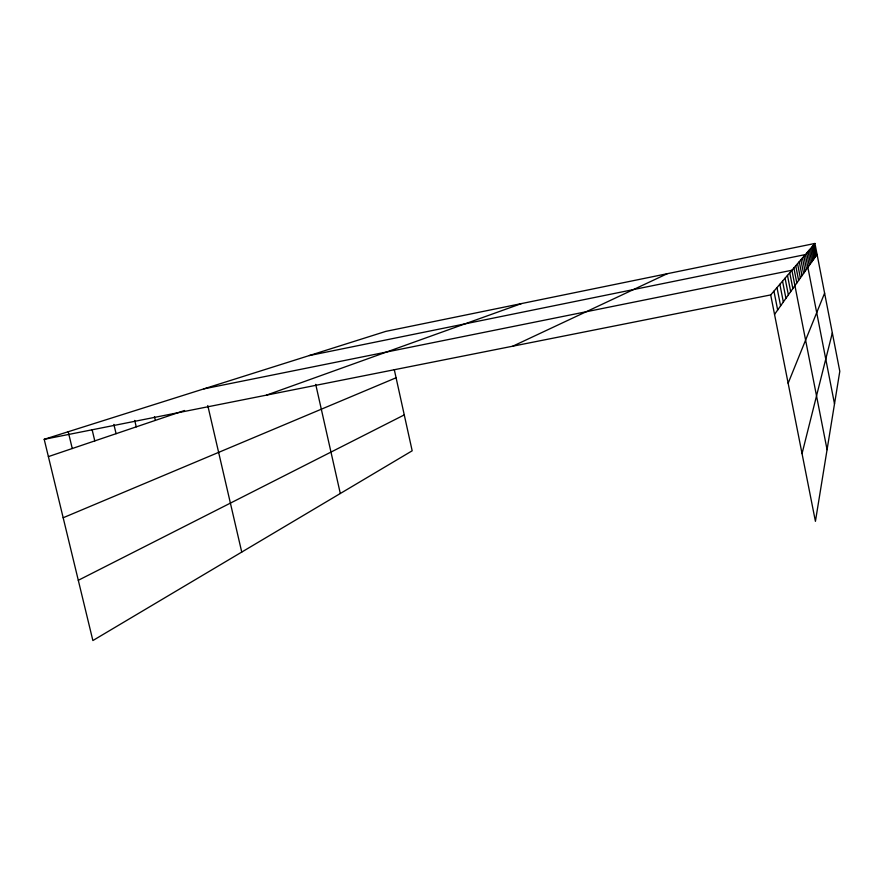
<?xml version="1.0" encoding="UTF-8"?>
<svg xmlns="http://www.w3.org/2000/svg" width="884" height="884" viewBox="0 0 884 884"><rect width="100%" height="100%" fill="white"/><g stroke="black" fill="none" stroke-linecap="round" stroke-linejoin="round"><path stroke-width="1.33" d="M802.042 453.603L832.33 332.914M788.141 383.247L824.606 293.156M774.539 314.406L817.07 254.404M770.693 294.924L814.938 243.454L839.8 371.313L815.424 521.339L770.693 294.924L44.2 439.315L92.875 640.546L412.176 450.796L394.308 369.733M78.3 580.291L404.264 414.905M512.819 346.174L667.243 273.72M63.173 517.748L396.076 377.777M266.482 395.137L521.483 303.577M48.388 456.608L184.579 410.496M44.2 439.315L385.855 331.367L814.938 243.454M309.234 355.578L805.379 254.581L834.507 403.889M203.906 388.861L791.898 270.261L827.07 449.658M68.223 431.724L72.256 448.519M92.091 429.591L94.787 440.895M134.722 420.419L136.246 426.861M113.881 424.419L116.08 433.69M154.468 416.618L155.352 420.386M207.773 405.535L241.741 552.08M315.721 384.374L340.307 493.504M789.744 272.758L792.849 288.571M787.478 275.399L790.672 291.643M785.08 278.184L788.362 294.891M782.539 281.134L785.931 298.339M779.854 284.272L783.334 301.985M776.992 287.598L780.594 305.864M773.942 291.145L777.666 309.997M813.899 244.669L816.065 255.808M812.816 245.918L815.026 257.277M811.7 247.233L813.954 258.802M810.529 248.581L812.827 260.382M809.324 249.995L811.667 262.018M808.064 251.454L810.451 263.73M806.749 252.99L809.191 265.509M803.943 256.238L806.495 269.311M802.451 257.973L805.07 271.333M800.893 259.797L803.567 273.454M799.258 261.686L801.998 275.664M797.556 263.675L800.351 277.985M795.755 265.764L798.628 280.416M793.876 267.951L796.816 282.968"/></g></svg>
